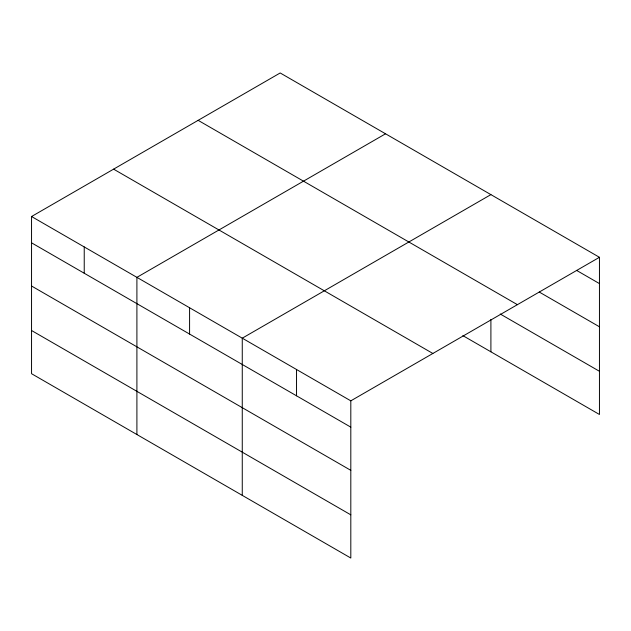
<?xml version="1.0" encoding="UTF-8"?>
<svg xmlns="http://www.w3.org/2000/svg" width="631" height="631" viewBox="0 0 631 631"><rect width="100%" height="100%" fill="white"/><g stroke="black" fill="none" stroke-linecap="round" stroke-linejoin="round"><path stroke-width="0.95" d="M350.812 470.34L350.812 400.843L31.55 216.52L31.55 373.702L350.812 558.033L350.812 470.34L31.55 286.017M462.862 335.621L599.45 414.48L599.45 257.298L280.188 72.967L31.55 216.52M385.541 133.796L136.903 277.348L136.903 434.53M490.902 194.624L242.265 338.177L242.265 495.359M350.812 400.843L599.45 257.298M576.553 270.376L599.45 283.595M539.237 292.027L599.45 326.787M198.134 120.34L517.396 304.663M500.225 314.001L599.45 371.288M113.604 169.147L432.866 353.47M31.55 242.825L350.812 427.148M31.55 330.51L350.812 514.841M490.902 319.42L490.902 351.806M296.538 369.506L296.538 395.811M189.584 307.762L189.584 334.059M84.231 246.934L84.231 273.231"/></g></svg>
